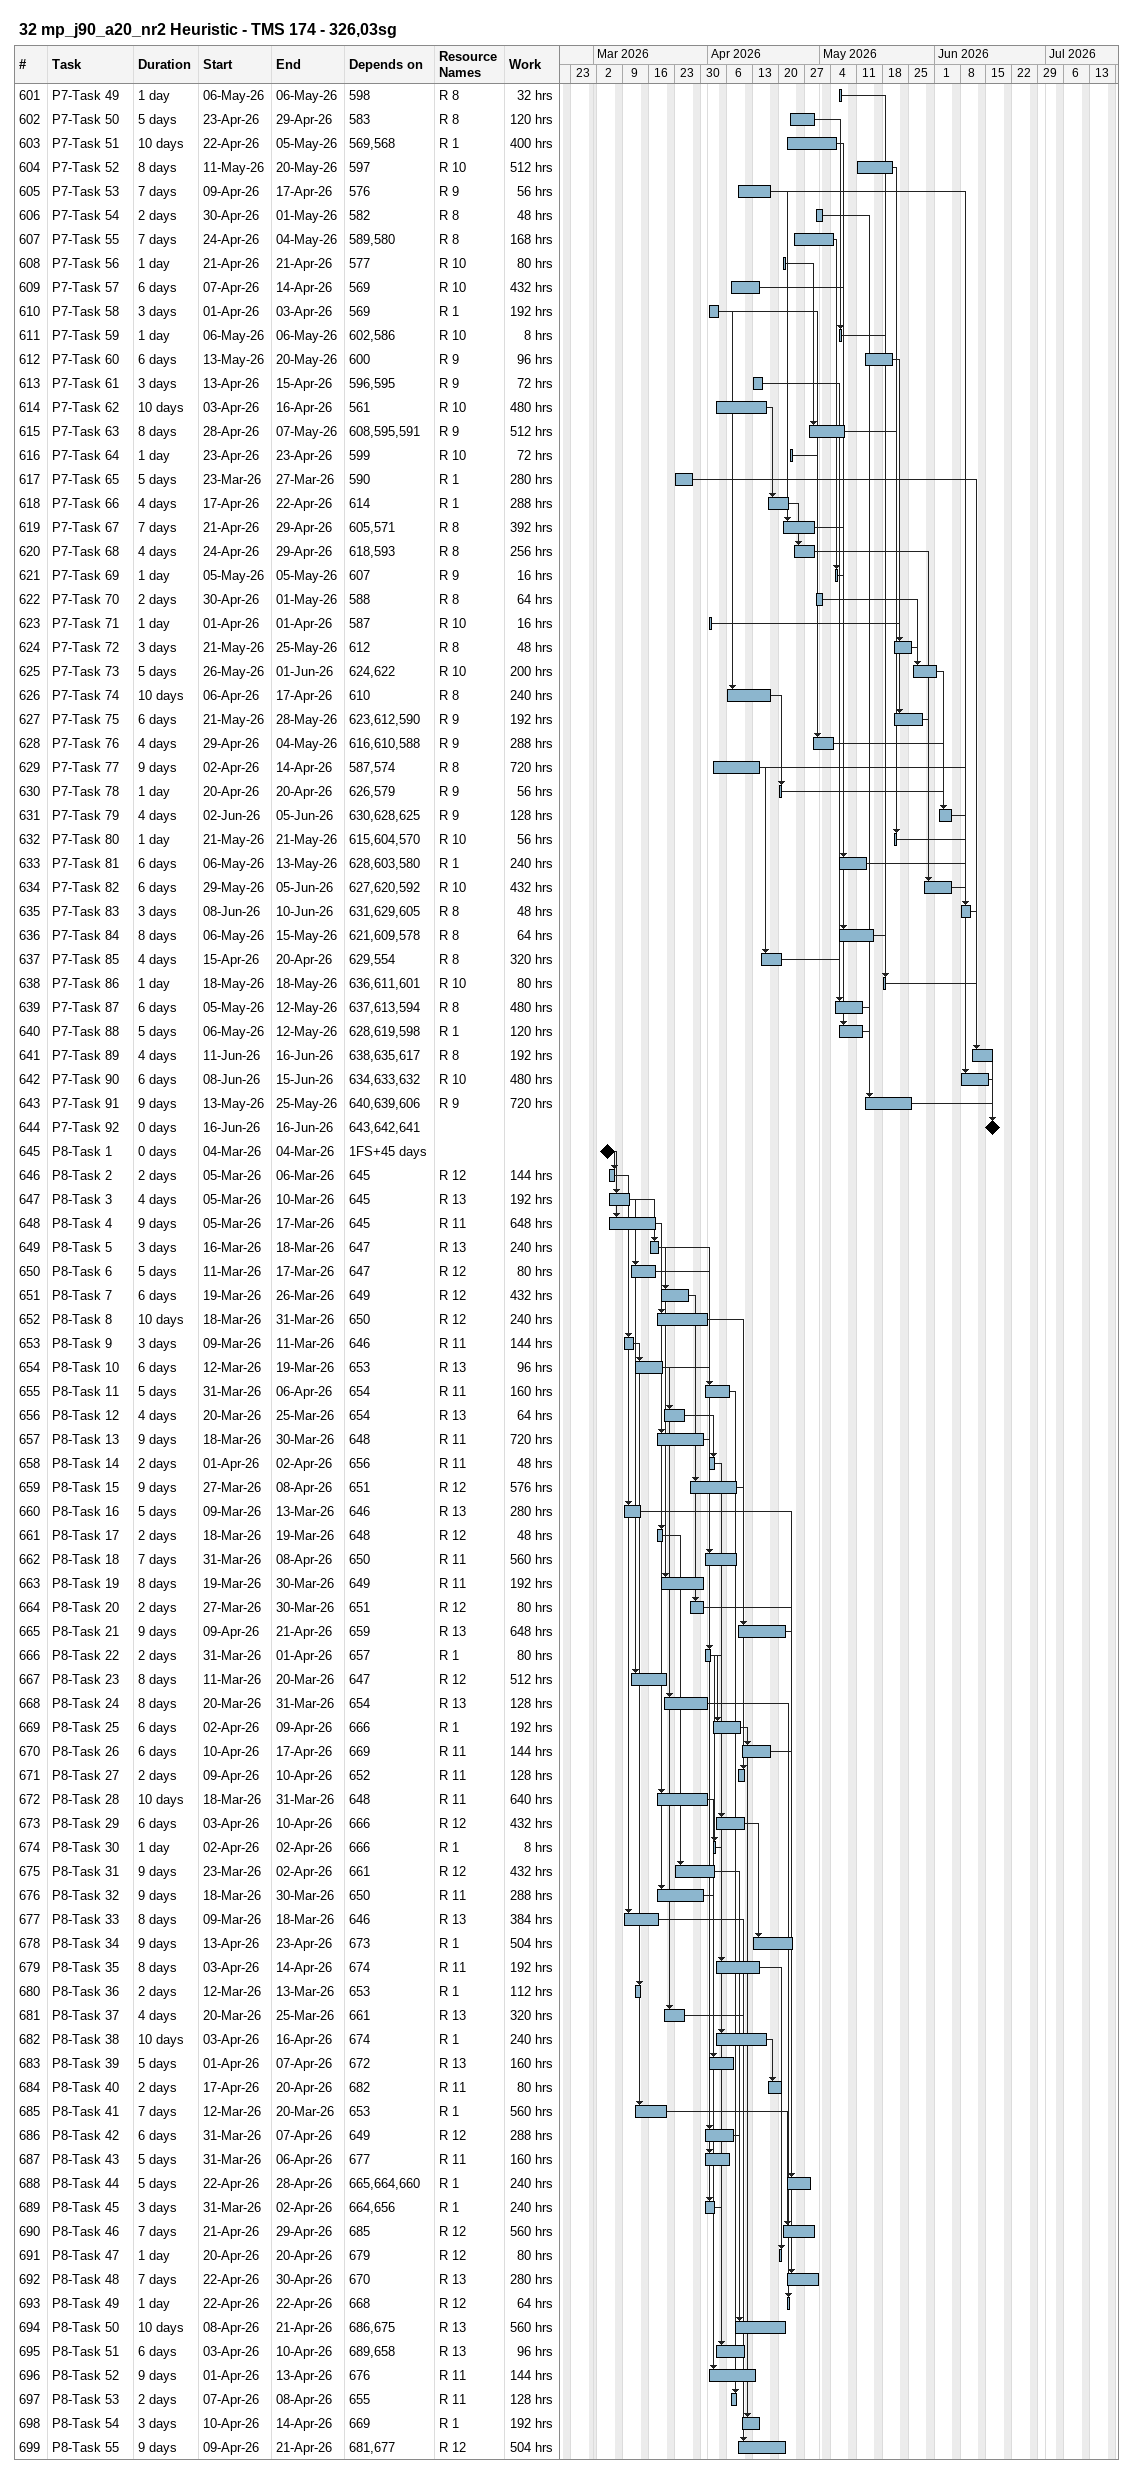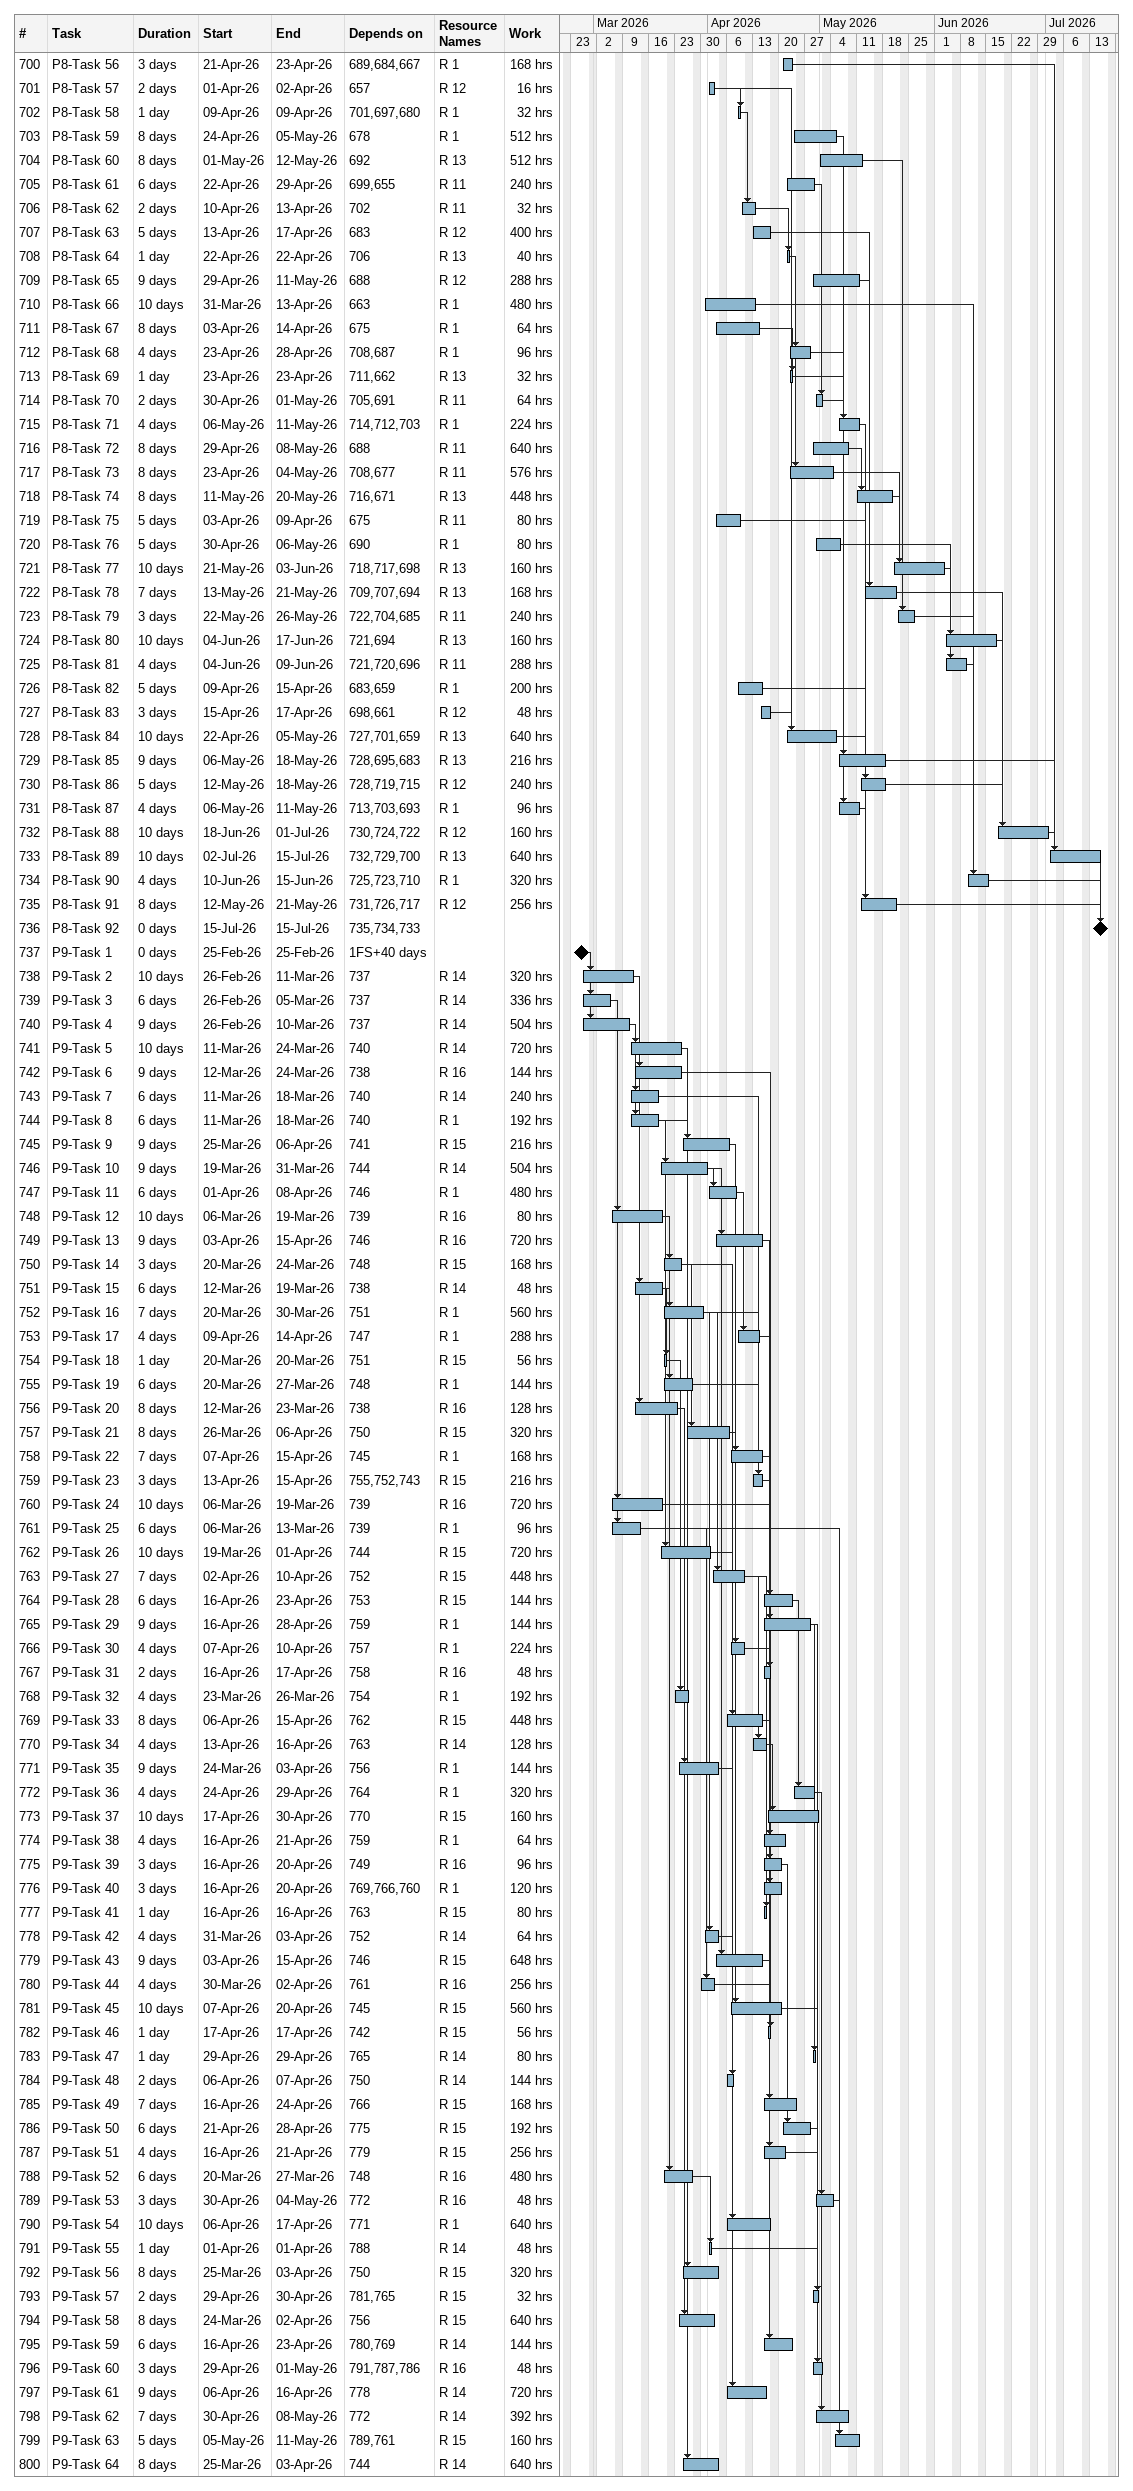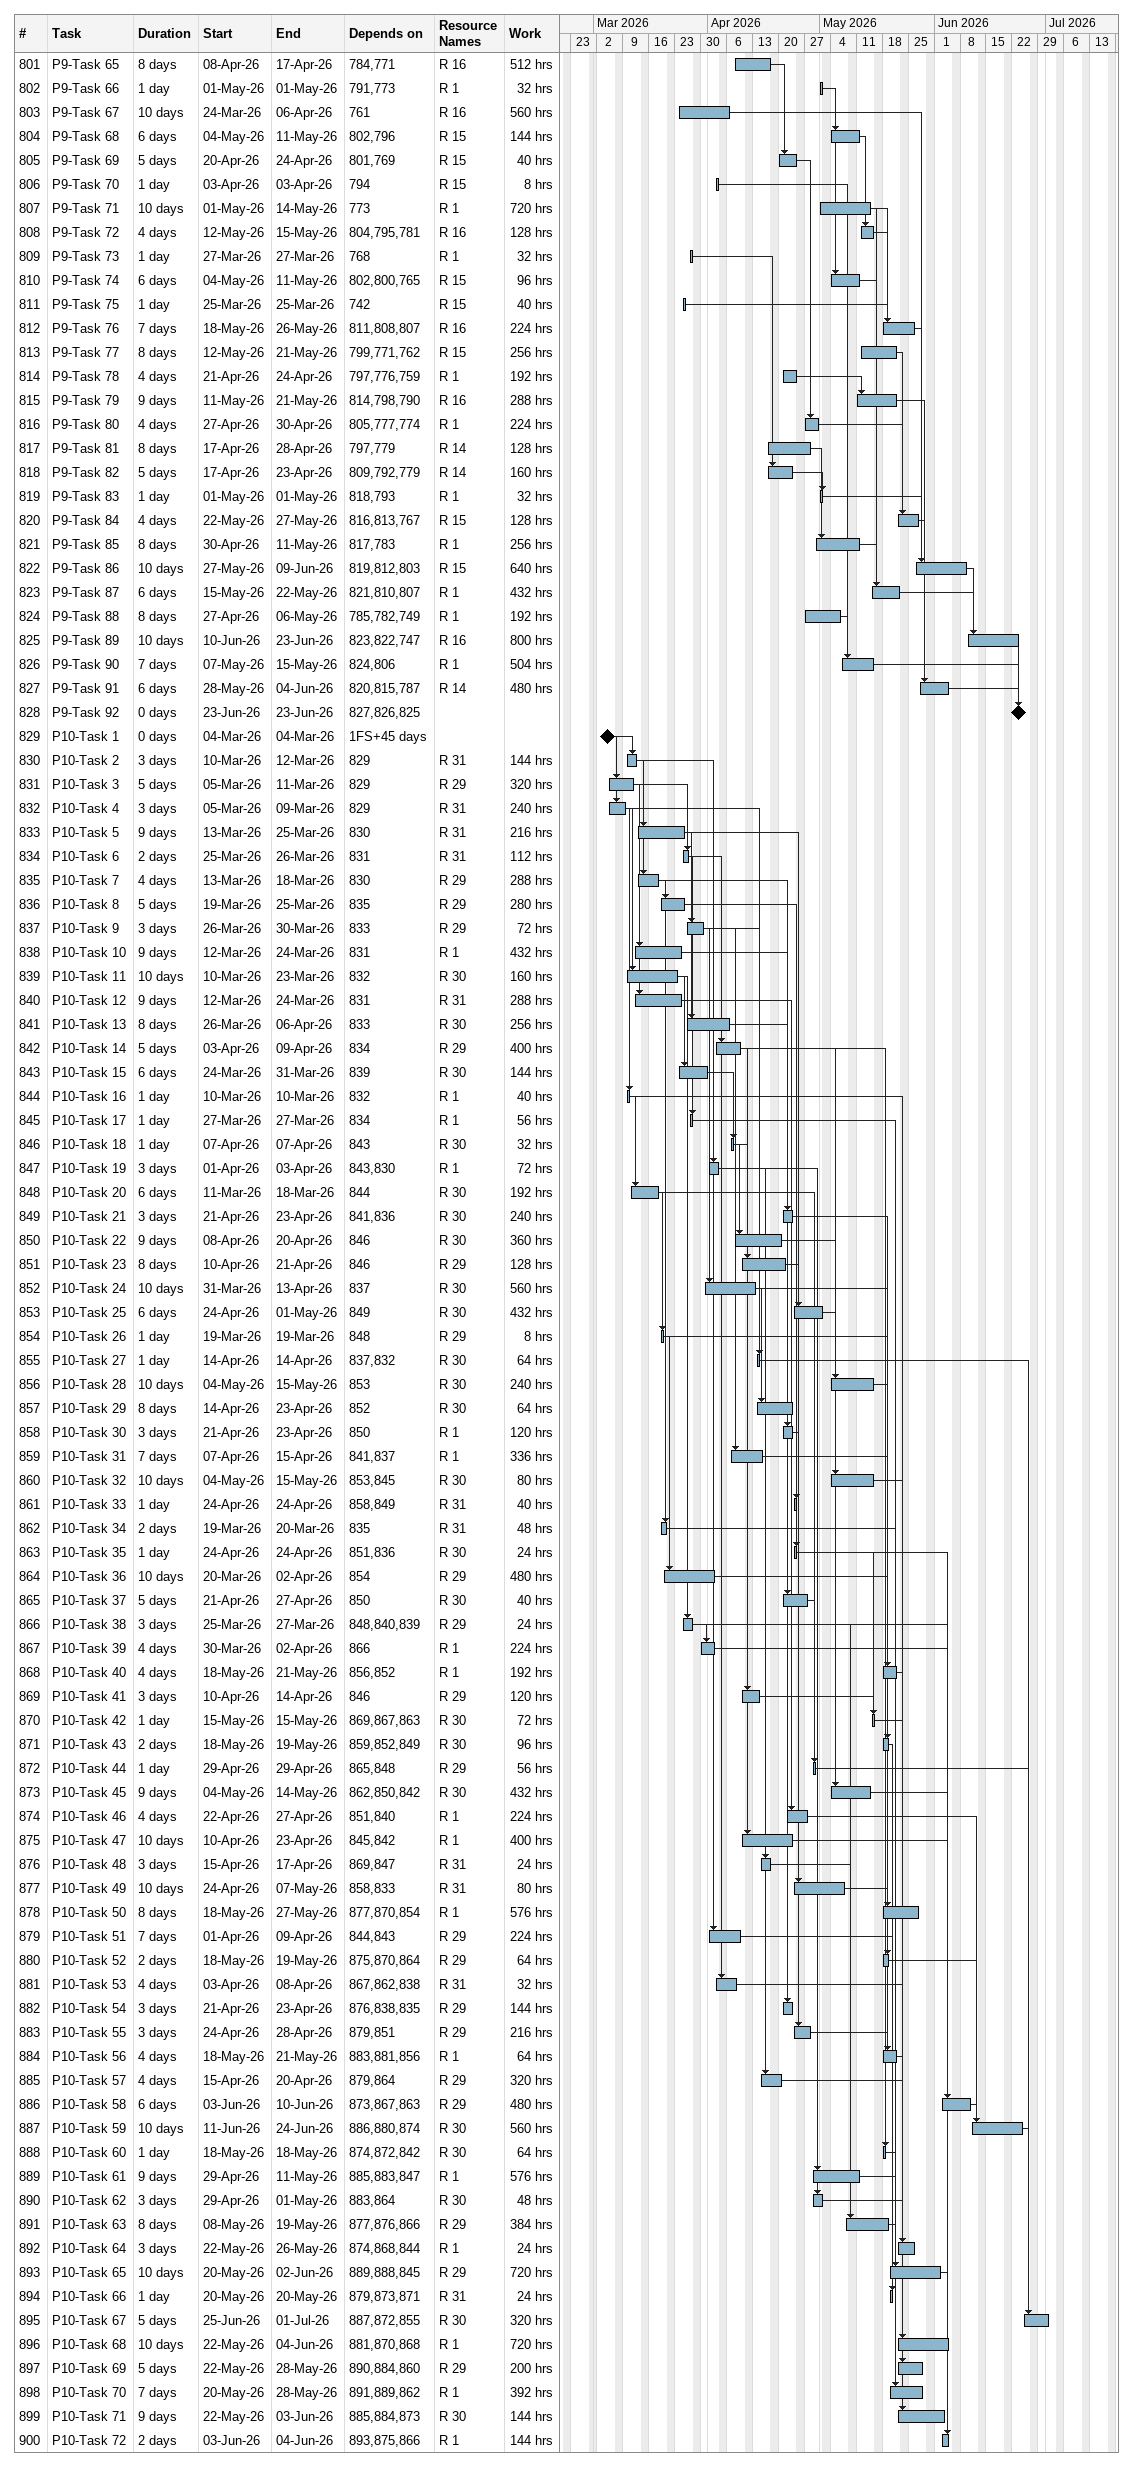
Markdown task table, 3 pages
32 mp_j90_a20_nr2 Heuristic - TMS 174 - 326,03sg

| ID | Task | Duration | Start | Finish | Predecessors | Resources | Work (h) |
|---|---|---|---|---|---|---|---|
| 601 | P7-Task 49 | 1d | 2026-05-06 | 2026-05-06 | 598 | R 8 | 32 |
| 602 | P7-Task 50 | 5d | 2026-04-23 | 2026-04-29 | 583 | R 8 | 120 |
| 603 | P7-Task 51 | 10d | 2026-04-22 | 2026-05-05 | 569, 568 | R 1 | 400 |
| 604 | P7-Task 52 | 8d | 2026-05-11 | 2026-05-20 | 597 | R 10 | 512 |
| 605 | P7-Task 53 | 7d | 2026-04-09 | 2026-04-17 | 576 | R 9 | 56 |
| 606 | P7-Task 54 | 2d | 2026-04-30 | 2026-05-01 | 582 | R 8 | 48 |
| 607 | P7-Task 55 | 7d | 2026-04-24 | 2026-05-04 | 589, 580 | R 8 | 168 |
| 608 | P7-Task 56 | 1d | 2026-04-21 | 2026-04-21 | 577 | R 10 | 80 |
| 609 | P7-Task 57 | 6d | 2026-04-07 | 2026-04-14 | 569 | R 10 | 432 |
| 610 | P7-Task 58 | 3d | 2026-04-01 | 2026-04-03 | 569 | R 1 | 192 |
| 611 | P7-Task 59 | 1d | 2026-05-06 | 2026-05-06 | 602, 586 | R 10 | 8 |
| 612 | P7-Task 60 | 6d | 2026-05-13 | 2026-05-20 | 600 | R 9 | 96 |
| 613 | P7-Task 61 | 3d | 2026-04-13 | 2026-04-15 | 596, 595 | R 9 | 72 |
| 614 | P7-Task 62 | 10d | 2026-04-03 | 2026-04-16 | 561 | R 10 | 480 |
| 615 | P7-Task 63 | 8d | 2026-04-28 | 2026-05-07 | 608, 595, 591 | R 9 | 512 |
| 616 | P7-Task 64 | 1d | 2026-04-23 | 2026-04-23 | 599 | R 10 | 72 |
| 617 | P7-Task 65 | 5d | 2026-03-23 | 2026-03-27 | 590 | R 1 | 280 |
| 618 | P7-Task 66 | 4d | 2026-04-17 | 2026-04-22 | 614 | R 1 | 288 |
| 619 | P7-Task 67 | 7d | 2026-04-21 | 2026-04-29 | 605, 571 | R 8 | 392 |
| 620 | P7-Task 68 | 4d | 2026-04-24 | 2026-04-29 | 618, 593 | R 8 | 256 |
| 621 | P7-Task 69 | 1d | 2026-05-05 | 2026-05-05 | 607 | R 9 | 16 |
| 622 | P7-Task 70 | 2d | 2026-04-30 | 2026-05-01 | 588 | R 8 | 64 |
| 623 | P7-Task 71 | 1d | 2026-04-01 | 2026-04-01 | 587 | R 10 | 16 |
| 624 | P7-Task 72 | 3d | 2026-05-21 | 2026-05-25 | 612 | R 8 | 48 |
| 625 | P7-Task 73 | 5d | 2026-05-26 | 2026-06-01 | 624, 622 | R 10 | 200 |
| 626 | P7-Task 74 | 10d | 2026-04-06 | 2026-04-17 | 610 | R 8 | 240 |
| 627 | P7-Task 75 | 6d | 2026-05-21 | 2026-05-28 | 623, 612, 590 | R 9 | 192 |
| 628 | P7-Task 76 | 4d | 2026-04-29 | 2026-05-04 | 616, 610, 588 | R 9 | 288 |
| 629 | P7-Task 77 | 9d | 2026-04-02 | 2026-04-14 | 587, 574 | R 8 | 720 |
| 630 | P7-Task 78 | 1d | 2026-04-20 | 2026-04-20 | 626, 579 | R 9 | 56 |
| 631 | P7-Task 79 | 4d | 2026-06-02 | 2026-06-05 | 630, 628, 625 | R 9 | 128 |
| 632 | P7-Task 80 | 1d | 2026-05-21 | 2026-05-21 | 615, 604, 570 | R 10 | 56 |
| 633 | P7-Task 81 | 6d | 2026-05-06 | 2026-05-13 | 628, 603, 580 | R 1 | 240 |
| 634 | P7-Task 82 | 6d | 2026-05-29 | 2026-06-05 | 627, 620, 592 | R 10 | 432 |
| 635 | P7-Task 83 | 3d | 2026-06-08 | 2026-06-10 | 631, 629, 605 | R 8 | 48 |
| 636 | P7-Task 84 | 8d | 2026-05-06 | 2026-05-15 | 621, 609, 578 | R 8 | 64 |
| 637 | P7-Task 85 | 4d | 2026-04-15 | 2026-04-20 | 629, 554 | R 8 | 320 |
| 638 | P7-Task 86 | 1d | 2026-05-18 | 2026-05-18 | 636, 611, 601 | R 10 | 80 |
| 639 | P7-Task 87 | 6d | 2026-05-05 | 2026-05-12 | 637, 613, 594 | R 8 | 480 |
| 640 | P7-Task 88 | 5d | 2026-05-06 | 2026-05-12 | 628, 619, 598 | R 1 | 120 |
| 641 | P7-Task 89 | 4d | 2026-06-11 | 2026-06-16 | 638, 635, 617 | R 8 | 192 |
| 642 | P7-Task 90 | 6d | 2026-06-08 | 2026-06-15 | 634, 633, 632 | R 10 | 480 |
| 643 | P7-Task 91 | 9d | 2026-05-13 | 2026-05-25 | 640, 639, 606 | R 9 | 720 |
| 644 | P7-Task 92 | 0d | 2026-06-16 | 2026-06-16 | 643, 642, 641 |  |  |
| 645 | P8-Task 1 | 0d | 2026-03-04 | 2026-03-04 | 1FS+45d |  |  |
| 646 | P8-Task 2 | 2d | 2026-03-05 | 2026-03-06 | 645 | R 12 | 144 |
| 647 | P8-Task 3 | 4d | 2026-03-05 | 2026-03-10 | 645 | R 13 | 192 |
| 648 | P8-Task 4 | 9d | 2026-03-05 | 2026-03-17 | 645 | R 11 | 648 |
| 649 | P8-Task 5 | 3d | 2026-03-16 | 2026-03-18 | 647 | R 13 | 240 |
| 650 | P8-Task 6 | 5d | 2026-03-11 | 2026-03-17 | 647 | R 12 | 80 |
| 651 | P8-Task 7 | 6d | 2026-03-19 | 2026-03-26 | 649 | R 12 | 432 |
| 652 | P8-Task 8 | 10d | 2026-03-18 | 2026-03-31 | 650 | R 12 | 240 |
| 653 | P8-Task 9 | 3d | 2026-03-09 | 2026-03-11 | 646 | R 11 | 144 |
| 654 | P8-Task 10 | 6d | 2026-03-12 | 2026-03-19 | 653 | R 13 | 96 |
| 655 | P8-Task 11 | 5d | 2026-03-31 | 2026-04-06 | 654 | R 11 | 160 |
| 656 | P8-Task 12 | 4d | 2026-03-20 | 2026-03-25 | 654 | R 13 | 64 |
| 657 | P8-Task 13 | 9d | 2026-03-18 | 2026-03-30 | 648 | R 11 | 720 |
| 658 | P8-Task 14 | 2d | 2026-04-01 | 2026-04-02 | 656 | R 11 | 48 |
| 659 | P8-Task 15 | 9d | 2026-03-27 | 2026-04-08 | 651 | R 12 | 576 |
| 660 | P8-Task 16 | 5d | 2026-03-09 | 2026-03-13 | 646 | R 13 | 280 |
| 661 | P8-Task 17 | 2d | 2026-03-18 | 2026-03-19 | 648 | R 12 | 48 |
| 662 | P8-Task 18 | 7d | 2026-03-31 | 2026-04-08 | 650 | R 11 | 560 |
| 663 | P8-Task 19 | 8d | 2026-03-19 | 2026-03-30 | 649 | R 11 | 192 |
| 664 | P8-Task 20 | 2d | 2026-03-27 | 2026-03-30 | 651 | R 12 | 80 |
| 665 | P8-Task 21 | 9d | 2026-04-09 | 2026-04-21 | 659 | R 13 | 648 |
| 666 | P8-Task 22 | 2d | 2026-03-31 | 2026-04-01 | 657 | R 1 | 80 |
| 667 | P8-Task 23 | 8d | 2026-03-11 | 2026-03-20 | 647 | R 12 | 512 |
| 668 | P8-Task 24 | 8d | 2026-03-20 | 2026-03-31 | 654 | R 13 | 128 |
| 669 | P8-Task 25 | 6d | 2026-04-02 | 2026-04-09 | 666 | R 1 | 192 |
| 670 | P8-Task 26 | 6d | 2026-04-10 | 2026-04-17 | 669 | R 11 | 144 |
| 671 | P8-Task 27 | 2d | 2026-04-09 | 2026-04-10 | 652 | R 11 | 128 |
| 672 | P8-Task 28 | 10d | 2026-03-18 | 2026-03-31 | 648 | R 11 | 640 |
| 673 | P8-Task 29 | 6d | 2026-04-03 | 2026-04-10 | 666 | R 12 | 432 |
| 674 | P8-Task 30 | 1d | 2026-04-02 | 2026-04-02 | 666 | R 1 | 8 |
| 675 | P8-Task 31 | 9d | 2026-03-23 | 2026-04-02 | 661 | R 12 | 432 |
| 676 | P8-Task 32 | 9d | 2026-03-18 | 2026-03-30 | 650 | R 11 | 288 |
| 677 | P8-Task 33 | 8d | 2026-03-09 | 2026-03-18 | 646 | R 13 | 384 |
| 678 | P8-Task 34 | 9d | 2026-04-13 | 2026-04-23 | 673 | R 1 | 504 |
| 679 | P8-Task 35 | 8d | 2026-04-03 | 2026-04-14 | 674 | R 11 | 192 |
| 680 | P8-Task 36 | 2d | 2026-03-12 | 2026-03-13 | 653 | R 1 | 112 |
| 681 | P8-Task 37 | 4d | 2026-03-20 | 2026-03-25 | 661 | R 13 | 320 |
| 682 | P8-Task 38 | 10d | 2026-04-03 | 2026-04-16 | 674 | R 1 | 240 |
| 683 | P8-Task 39 | 5d | 2026-04-01 | 2026-04-07 | 672 | R 13 | 160 |
| 684 | P8-Task 40 | 2d | 2026-04-17 | 2026-04-20 | 682 | R 11 | 80 |
| 685 | P8-Task 41 | 7d | 2026-03-12 | 2026-03-20 | 653 | R 1 | 560 |
| 686 | P8-Task 42 | 6d | 2026-03-31 | 2026-04-07 | 649 | R 12 | 288 |
| 687 | P8-Task 43 | 5d | 2026-03-31 | 2026-04-06 | 677 | R 11 | 160 |
| 688 | P8-Task 44 | 5d | 2026-04-22 | 2026-04-28 | 665, 664, 660 | R 1 | 240 |
| 689 | P8-Task 45 | 3d | 2026-03-31 | 2026-04-02 | 664, 656 | R 1 | 240 |
| 690 | P8-Task 46 | 7d | 2026-04-21 | 2026-04-29 | 685 | R 12 | 560 |
| 691 | P8-Task 47 | 1d | 2026-04-20 | 2026-04-20 | 679 | R 12 | 80 |
| 692 | P8-Task 48 | 7d | 2026-04-22 | 2026-04-30 | 670 | R 13 | 280 |
| 693 | P8-Task 49 | 1d | 2026-04-22 | 2026-04-22 | 668 | R 12 | 64 |
| 694 | P8-Task 50 | 10d | 2026-04-08 | 2026-04-21 | 686, 675 | R 13 | 560 |
| 695 | P8-Task 51 | 6d | 2026-04-03 | 2026-04-10 | 689, 658 | R 13 | 96 |
| 696 | P8-Task 52 | 9d | 2026-04-01 | 2026-04-13 | 676 | R 11 | 144 |
| 697 | P8-Task 53 | 2d | 2026-04-07 | 2026-04-08 | 655 | R 11 | 128 |
| 698 | P8-Task 54 | 3d | 2026-04-10 | 2026-04-14 | 669 | R 1 | 192 |
| 699 | P8-Task 55 | 9d | 2026-04-09 | 2026-04-21 | 681, 677 | R 12 | 504 |
| 700 | P8-Task 56 | 3d | 2026-04-21 | 2026-04-23 | 689, 684, 667 | R 1 | 168 |
| 701 | P8-Task 57 | 2d | 2026-04-01 | 2026-04-02 | 657 | R 12 | 16 |
| 702 | P8-Task 58 | 1d | 2026-04-09 | 2026-04-09 | 701, 697, 680 | R 1 | 32 |
| 703 | P8-Task 59 | 8d | 2026-04-24 | 2026-05-05 | 678 | R 1 | 512 |
| 704 | P8-Task 60 | 8d | 2026-05-01 | 2026-05-12 | 692 | R 13 | 512 |
| 705 | P8-Task 61 | 6d | 2026-04-22 | 2026-04-29 | 699, 655 | R 11 | 240 |
| 706 | P8-Task 62 | 2d | 2026-04-10 | 2026-04-13 | 702 | R 11 | 32 |
| 707 | P8-Task 63 | 5d | 2026-04-13 | 2026-04-17 | 683 | R 12 | 400 |
| 708 | P8-Task 64 | 1d | 2026-04-22 | 2026-04-22 | 706 | R 13 | 40 |
| 709 | P8-Task 65 | 9d | 2026-04-29 | 2026-05-11 | 688 | R 12 | 288 |
| 710 | P8-Task 66 | 10d | 2026-03-31 | 2026-04-13 | 663 | R 1 | 480 |
| 711 | P8-Task 67 | 8d | 2026-04-03 | 2026-04-14 | 675 | R 1 | 64 |
| 712 | P8-Task 68 | 4d | 2026-04-23 | 2026-04-28 | 708, 687 | R 1 | 96 |
| 713 | P8-Task 69 | 1d | 2026-04-23 | 2026-04-23 | 711, 662 | R 13 | 32 |
| 714 | P8-Task 70 | 2d | 2026-04-30 | 2026-05-01 | 705, 691 | R 11 | 64 |
| 715 | P8-Task 71 | 4d | 2026-05-06 | 2026-05-11 | 714, 712, 703 | R 1 | 224 |
| 716 | P8-Task 72 | 8d | 2026-04-29 | 2026-05-08 | 688 | R 11 | 640 |
| 717 | P8-Task 73 | 8d | 2026-04-23 | 2026-05-04 | 708, 677 | R 11 | 576 |
| 718 | P8-Task 74 | 8d | 2026-05-11 | 2026-05-20 | 716, 671 | R 13 | 448 |
| 719 | P8-Task 75 | 5d | 2026-04-03 | 2026-04-09 | 675 | R 11 | 80 |
| 720 | P8-Task 76 | 5d | 2026-04-30 | 2026-05-06 | 690 | R 1 | 80 |
| 721 | P8-Task 77 | 10d | 2026-05-21 | 2026-06-03 | 718, 717, 698 | R 13 | 160 |
| 722 | P8-Task 78 | 7d | 2026-05-13 | 2026-05-21 | 709, 707, 694 | R 13 | 168 |
| 723 | P8-Task 79 | 3d | 2026-05-22 | 2026-05-26 | 722, 704, 685 | R 11 | 240 |
| 724 | P8-Task 80 | 10d | 2026-06-04 | 2026-06-17 | 721, 694 | R 13 | 160 |
| 725 | P8-Task 81 | 4d | 2026-06-04 | 2026-06-09 | 721, 720, 696 | R 11 | 288 |
| 726 | P8-Task 82 | 5d | 2026-04-09 | 2026-04-15 | 683, 659 | R 1 | 200 |
| 727 | P8-Task 83 | 3d | 2026-04-15 | 2026-04-17 | 698, 661 | R 12 | 48 |
| 728 | P8-Task 84 | 10d | 2026-04-22 | 2026-05-05 | 727, 701, 659 | R 13 | 640 |
| 729 | P8-Task 85 | 9d | 2026-05-06 | 2026-05-18 | 728, 695, 683 | R 13 | 216 |
| 730 | P8-Task 86 | 5d | 2026-05-12 | 2026-05-18 | 728, 719, 715 | R 12 | 240 |
| 731 | P8-Task 87 | 4d | 2026-05-06 | 2026-05-11 | 713, 703, 693 | R 1 | 96 |
| 732 | P8-Task 88 | 10d | 2026-06-18 | 2026-07-01 | 730, 724, 722 | R 12 | 160 |
| 733 | P8-Task 89 | 10d | 2026-07-02 | 2026-07-15 | 732, 729, 700 | R 13 | 640 |
| 734 | P8-Task 90 | 4d | 2026-06-10 | 2026-06-15 | 725, 723, 710 | R 1 | 320 |
| 735 | P8-Task 91 | 8d | 2026-05-12 | 2026-05-21 | 731, 726, 717 | R 12 | 256 |
| 736 | P8-Task 92 | 0d | 2026-07-15 | 2026-07-15 | 735, 734, 733 |  |  |
| 737 | P9-Task 1 | 0d | 2026-02-25 | 2026-02-25 | 1FS+40d |  |  |
| 738 | P9-Task 2 | 10d | 2026-02-26 | 2026-03-11 | 737 | R 14 | 320 |
| 739 | P9-Task 3 | 6d | 2026-02-26 | 2026-03-05 | 737 | R 14 | 336 |
| 740 | P9-Task 4 | 9d | 2026-02-26 | 2026-03-10 | 737 | R 14 | 504 |
| 741 | P9-Task 5 | 10d | 2026-03-11 | 2026-03-24 | 740 | R 14 | 720 |
| 742 | P9-Task 6 | 9d | 2026-03-12 | 2026-03-24 | 738 | R 16 | 144 |
| 743 | P9-Task 7 | 6d | 2026-03-11 | 2026-03-18 | 740 | R 14 | 240 |
| 744 | P9-Task 8 | 6d | 2026-03-11 | 2026-03-18 | 740 | R 1 | 192 |
| 745 | P9-Task 9 | 9d | 2026-03-25 | 2026-04-06 | 741 | R 15 | 216 |
| 746 | P9-Task 10 | 9d | 2026-03-19 | 2026-03-31 | 744 | R 14 | 504 |
| 747 | P9-Task 11 | 6d | 2026-04-01 | 2026-04-08 | 746 | R 1 | 480 |
| 748 | P9-Task 12 | 10d | 2026-03-06 | 2026-03-19 | 739 | R 16 | 80 |
| 749 | P9-Task 13 | 9d | 2026-04-03 | 2026-04-15 | 746 | R 16 | 720 |
| 750 | P9-Task 14 | 3d | 2026-03-20 | 2026-03-24 | 748 | R 15 | 168 |
| 751 | P9-Task 15 | 6d | 2026-03-12 | 2026-03-19 | 738 | R 14 | 48 |
| 752 | P9-Task 16 | 7d | 2026-03-20 | 2026-03-30 | 751 | R 1 | 560 |
| 753 | P9-Task 17 | 4d | 2026-04-09 | 2026-04-14 | 747 | R 1 | 288 |
| 754 | P9-Task 18 | 1d | 2026-03-20 | 2026-03-20 | 751 | R 15 | 56 |
| 755 | P9-Task 19 | 6d | 2026-03-20 | 2026-03-27 | 748 | R 1 | 144 |
| 756 | P9-Task 20 | 8d | 2026-03-12 | 2026-03-23 | 738 | R 16 | 128 |
| 757 | P9-Task 21 | 8d | 2026-03-26 | 2026-04-06 | 750 | R 15 | 320 |
| 758 | P9-Task 22 | 7d | 2026-04-07 | 2026-04-15 | 745 | R 1 | 168 |
| 759 | P9-Task 23 | 3d | 2026-04-13 | 2026-04-15 | 755, 752, 743 | R 15 | 216 |
| 760 | P9-Task 24 | 10d | 2026-03-06 | 2026-03-19 | 739 | R 16 | 720 |
| 761 | P9-Task 25 | 6d | 2026-03-06 | 2026-03-13 | 739 | R 1 | 96 |
| 762 | P9-Task 26 | 10d | 2026-03-19 | 2026-04-01 | 744 | R 15 | 720 |
| 763 | P9-Task 27 | 7d | 2026-04-02 | 2026-04-10 | 752 | R 15 | 448 |
| 764 | P9-Task 28 | 6d | 2026-04-16 | 2026-04-23 | 753 | R 15 | 144 |
| 765 | P9-Task 29 | 9d | 2026-04-16 | 2026-04-28 | 759 | R 1 | 144 |
| 766 | P9-Task 30 | 4d | 2026-04-07 | 2026-04-10 | 757 | R 1 | 224 |
| 767 | P9-Task 31 | 2d | 2026-04-16 | 2026-04-17 | 758 | R 16 | 48 |
| 768 | P9-Task 32 | 4d | 2026-03-23 | 2026-03-26 | 754 | R 1 | 192 |
| 769 | P9-Task 33 | 8d | 2026-04-06 | 2026-04-15 | 762 | R 15 | 448 |
| 770 | P9-Task 34 | 4d | 2026-04-13 | 2026-04-16 | 763 | R 14 | 128 |
| 771 | P9-Task 35 | 9d | 2026-03-24 | 2026-04-03 | 756 | R 1 | 144 |
| 772 | P9-Task 36 | 4d | 2026-04-24 | 2026-04-29 | 764 | R 1 | 320 |
| 773 | P9-Task 37 | 10d | 2026-04-17 | 2026-04-30 | 770 | R 15 | 160 |
| 774 | P9-Task 38 | 4d | 2026-04-16 | 2026-04-21 | 759 | R 1 | 64 |
| 775 | P9-Task 39 | 3d | 2026-04-16 | 2026-04-20 | 749 | R 16 | 96 |
| 776 | P9-Task 40 | 3d | 2026-04-16 | 2026-04-20 | 769, 766, 760 | R 1 | 120 |
| 777 | P9-Task 41 | 1d | 2026-04-16 | 2026-04-16 | 763 | R 15 | 80 |
| 778 | P9-Task 42 | 4d | 2026-03-31 | 2026-04-03 | 752 | R 14 | 64 |
| 779 | P9-Task 43 | 9d | 2026-04-03 | 2026-04-15 | 746 | R 15 | 648 |
| 780 | P9-Task 44 | 4d | 2026-03-30 | 2026-04-02 | 761 | R 16 | 256 |
| 781 | P9-Task 45 | 10d | 2026-04-07 | 2026-04-20 | 745 | R 15 | 560 |
| 782 | P9-Task 46 | 1d | 2026-04-17 | 2026-04-17 | 742 | R 15 | 56 |
| 783 | P9-Task 47 | 1d | 2026-04-29 | 2026-04-29 | 765 | R 14 | 80 |
| 784 | P9-Task 48 | 2d | 2026-04-06 | 2026-04-07 | 750 | R 14 | 144 |
| 785 | P9-Task 49 | 7d | 2026-04-16 | 2026-04-24 | 766 | R 15 | 168 |
| 786 | P9-Task 50 | 6d | 2026-04-21 | 2026-04-28 | 775 | R 15 | 192 |
| 787 | P9-Task 51 | 4d | 2026-04-16 | 2026-04-21 | 779 | R 15 | 256 |
| 788 | P9-Task 52 | 6d | 2026-03-20 | 2026-03-27 | 748 | R 16 | 480 |
| 789 | P9-Task 53 | 3d | 2026-04-30 | 2026-05-04 | 772 | R 16 | 48 |
| 790 | P9-Task 54 | 10d | 2026-04-06 | 2026-04-17 | 771 | R 1 | 640 |
| 791 | P9-Task 55 | 1d | 2026-04-01 | 2026-04-01 | 788 | R 14 | 48 |
| 792 | P9-Task 56 | 8d | 2026-03-25 | 2026-04-03 | 750 | R 15 | 320 |
| 793 | P9-Task 57 | 2d | 2026-04-29 | 2026-04-30 | 781, 765 | R 15 | 32 |
| 794 | P9-Task 58 | 8d | 2026-03-24 | 2026-04-02 | 756 | R 15 | 640 |
| 795 | P9-Task 59 | 6d | 2026-04-16 | 2026-04-23 | 780, 769 | R 14 | 144 |
| 796 | P9-Task 60 | 3d | 2026-04-29 | 2026-05-01 | 791, 787, 786 | R 16 | 48 |
| 797 | P9-Task 61 | 9d | 2026-04-06 | 2026-04-16 | 778 | R 14 | 720 |
| 798 | P9-Task 62 | 7d | 2026-04-30 | 2026-05-08 | 772 | R 14 | 392 |
| 799 | P9-Task 63 | 5d | 2026-05-05 | 2026-05-11 | 789, 761 | R 15 | 160 |
| 800 | P9-Task 64 | 8d | 2026-03-25 | 2026-04-03 | 744 | R 14 | 640 |
| 801 | P9-Task 65 | 8d | 2026-04-08 | 2026-04-17 | 784, 771 | R 16 | 512 |
| 802 | P9-Task 66 | 1d | 2026-05-01 | 2026-05-01 | 791, 773 | R 1 | 32 |
| 803 | P9-Task 67 | 10d | 2026-03-24 | 2026-04-06 | 761 | R 16 | 560 |
| 804 | P9-Task 68 | 6d | 2026-05-04 | 2026-05-11 | 802, 796 | R 15 | 144 |
| 805 | P9-Task 69 | 5d | 2026-04-20 | 2026-04-24 | 801, 769 | R 15 | 40 |
| 806 | P9-Task 70 | 1d | 2026-04-03 | 2026-04-03 | 794 | R 15 | 8 |
| 807 | P9-Task 71 | 10d | 2026-05-01 | 2026-05-14 | 773 | R 1 | 720 |
| 808 | P9-Task 72 | 4d | 2026-05-12 | 2026-05-15 | 804, 795, 781 | R 16 | 128 |
| 809 | P9-Task 73 | 1d | 2026-03-27 | 2026-03-27 | 768 | R 1 | 32 |
| 810 | P9-Task 74 | 6d | 2026-05-04 | 2026-05-11 | 802, 800, 765 | R 15 | 96 |
| 811 | P9-Task 75 | 1d | 2026-03-25 | 2026-03-25 | 742 | R 15 | 40 |
| 812 | P9-Task 76 | 7d | 2026-05-18 | 2026-05-26 | 811, 808, 807 | R 16 | 224 |
| 813 | P9-Task 77 | 8d | 2026-05-12 | 2026-05-21 | 799, 771, 762 | R 15 | 256 |
| 814 | P9-Task 78 | 4d | 2026-04-21 | 2026-04-24 | 797, 776, 759 | R 1 | 192 |
| 815 | P9-Task 79 | 9d | 2026-05-11 | 2026-05-21 | 814, 798, 790 | R 16 | 288 |
| 816 | P9-Task 80 | 4d | 2026-04-27 | 2026-04-30 | 805, 777, 774 | R 1 | 224 |
| 817 | P9-Task 81 | 8d | 2026-04-17 | 2026-04-28 | 797, 779 | R 14 | 128 |
| 818 | P9-Task 82 | 5d | 2026-04-17 | 2026-04-23 | 809, 792, 779 | R 14 | 160 |
| 819 | P9-Task 83 | 1d | 2026-05-01 | 2026-05-01 | 818, 793 | R 1 | 32 |
| 820 | P9-Task 84 | 4d | 2026-05-22 | 2026-05-27 | 816, 813, 767 | R 15 | 128 |
| 821 | P9-Task 85 | 8d | 2026-04-30 | 2026-05-11 | 817, 783 | R 1 | 256 |
| 822 | P9-Task 86 | 10d | 2026-05-27 | 2026-06-09 | 819, 812, 803 | R 15 | 640 |
| 823 | P9-Task 87 | 6d | 2026-05-15 | 2026-05-22 | 821, 810, 807 | R 1 | 432 |
| 824 | P9-Task 88 | 8d | 2026-04-27 | 2026-05-06 | 785, 782, 749 | R 1 | 192 |
| 825 | P9-Task 89 | 10d | 2026-06-10 | 2026-06-23 | 823, 822, 747 | R 16 | 800 |
| 826 | P9-Task 90 | 7d | 2026-05-07 | 2026-05-15 | 824, 806 | R 1 | 504 |
| 827 | P9-Task 91 | 6d | 2026-05-28 | 2026-06-04 | 820, 815, 787 | R 14 | 480 |
| 828 | P9-Task 92 | 0d | 2026-06-23 | 2026-06-23 | 827, 826, 825 |  |  |
| 829 | P10-Task 1 | 0d | 2026-03-04 | 2026-03-04 | 1FS+45d |  |  |
| 830 | P10-Task 2 | 3d | 2026-03-10 | 2026-03-12 | 829 | R 31 | 144 |
| 831 | P10-Task 3 | 5d | 2026-03-05 | 2026-03-11 | 829 | R 29 | 320 |
| 832 | P10-Task 4 | 3d | 2026-03-05 | 2026-03-09 | 829 | R 31 | 240 |
| 833 | P10-Task 5 | 9d | 2026-03-13 | 2026-03-25 | 830 | R 31 | 216 |
| 834 | P10-Task 6 | 2d | 2026-03-25 | 2026-03-26 | 831 | R 31 | 112 |
| 835 | P10-Task 7 | 4d | 2026-03-13 | 2026-03-18 | 830 | R 29 | 288 |
| 836 | P10-Task 8 | 5d | 2026-03-19 | 2026-03-25 | 835 | R 29 | 280 |
| 837 | P10-Task 9 | 3d | 2026-03-26 | 2026-03-30 | 833 | R 29 | 72 |
| 838 | P10-Task 10 | 9d | 2026-03-12 | 2026-03-24 | 831 | R 1 | 432 |
| 839 | P10-Task 11 | 10d | 2026-03-10 | 2026-03-23 | 832 | R 30 | 160 |
| 840 | P10-Task 12 | 9d | 2026-03-12 | 2026-03-24 | 831 | R 31 | 288 |
| 841 | P10-Task 13 | 8d | 2026-03-26 | 2026-04-06 | 833 | R 30 | 256 |
| 842 | P10-Task 14 | 5d | 2026-04-03 | 2026-04-09 | 834 | R 29 | 400 |
| 843 | P10-Task 15 | 6d | 2026-03-24 | 2026-03-31 | 839 | R 30 | 144 |
| 844 | P10-Task 16 | 1d | 2026-03-10 | 2026-03-10 | 832 | R 1 | 40 |
| 845 | P10-Task 17 | 1d | 2026-03-27 | 2026-03-27 | 834 | R 1 | 56 |
| 846 | P10-Task 18 | 1d | 2026-04-07 | 2026-04-07 | 843 | R 30 | 32 |
| 847 | P10-Task 19 | 3d | 2026-04-01 | 2026-04-03 | 843, 830 | R 1 | 72 |
| 848 | P10-Task 20 | 6d | 2026-03-11 | 2026-03-18 | 844 | R 30 | 192 |
| 849 | P10-Task 21 | 3d | 2026-04-21 | 2026-04-23 | 841, 836 | R 30 | 240 |
| 850 | P10-Task 22 | 9d | 2026-04-08 | 2026-04-20 | 846 | R 30 | 360 |
| 851 | P10-Task 23 | 8d | 2026-04-10 | 2026-04-21 | 846 | R 29 | 128 |
| 852 | P10-Task 24 | 10d | 2026-03-31 | 2026-04-13 | 837 | R 30 | 560 |
| 853 | P10-Task 25 | 6d | 2026-04-24 | 2026-05-01 | 849 | R 30 | 432 |
| 854 | P10-Task 26 | 1d | 2026-03-19 | 2026-03-19 | 848 | R 29 | 8 |
| 855 | P10-Task 27 | 1d | 2026-04-14 | 2026-04-14 | 837, 832 | R 30 | 64 |
| 856 | P10-Task 28 | 10d | 2026-05-04 | 2026-05-15 | 853 | R 30 | 240 |
| 857 | P10-Task 29 | 8d | 2026-04-14 | 2026-04-23 | 852 | R 30 | 64 |
| 858 | P10-Task 30 | 3d | 2026-04-21 | 2026-04-23 | 850 | R 1 | 120 |
| 859 | P10-Task 31 | 7d | 2026-04-07 | 2026-04-15 | 841, 837 | R 1 | 336 |
| 860 | P10-Task 32 | 10d | 2026-05-04 | 2026-05-15 | 853, 845 | R 30 | 80 |
| 861 | P10-Task 33 | 1d | 2026-04-24 | 2026-04-24 | 858, 849 | R 31 | 40 |
| 862 | P10-Task 34 | 2d | 2026-03-19 | 2026-03-20 | 835 | R 31 | 48 |
| 863 | P10-Task 35 | 1d | 2026-04-24 | 2026-04-24 | 851, 836 | R 30 | 24 |
| 864 | P10-Task 36 | 10d | 2026-03-20 | 2026-04-02 | 854 | R 29 | 480 |
| 865 | P10-Task 37 | 5d | 2026-04-21 | 2026-04-27 | 850 | R 30 | 40 |
| 866 | P10-Task 38 | 3d | 2026-03-25 | 2026-03-27 | 848, 840, 839 | R 29 | 24 |
| 867 | P10-Task 39 | 4d | 2026-03-30 | 2026-04-02 | 866 | R 1 | 224 |
| 868 | P10-Task 40 | 4d | 2026-05-18 | 2026-05-21 | 856, 852 | R 1 | 192 |
| 869 | P10-Task 41 | 3d | 2026-04-10 | 2026-04-14 | 846 | R 29 | 120 |
| 870 | P10-Task 42 | 1d | 2026-05-15 | 2026-05-15 | 869, 867, 863 | R 30 | 72 |
| 871 | P10-Task 43 | 2d | 2026-05-18 | 2026-05-19 | 859, 852, 849 | R 30 | 96 |
| 872 | P10-Task 44 | 1d | 2026-04-29 | 2026-04-29 | 865, 848 | R 29 | 56 |
| 873 | P10-Task 45 | 9d | 2026-05-04 | 2026-05-14 | 862, 850, 842 | R 30 | 432 |
| 874 | P10-Task 46 | 4d | 2026-04-22 | 2026-04-27 | 851, 840 | R 1 | 224 |
| 875 | P10-Task 47 | 10d | 2026-04-10 | 2026-04-23 | 845, 842 | R 1 | 400 |
| 876 | P10-Task 48 | 3d | 2026-04-15 | 2026-04-17 | 869, 847 | R 31 | 24 |
| 877 | P10-Task 49 | 10d | 2026-04-24 | 2026-05-07 | 858, 833 | R 31 | 80 |
| 878 | P10-Task 50 | 8d | 2026-05-18 | 2026-05-27 | 877, 870, 854 | R 1 | 576 |
| 879 | P10-Task 51 | 7d | 2026-04-01 | 2026-04-09 | 844, 843 | R 29 | 224 |
| 880 | P10-Task 52 | 2d | 2026-05-18 | 2026-05-19 | 875, 870, 864 | R 29 | 64 |
| 881 | P10-Task 53 | 4d | 2026-04-03 | 2026-04-08 | 867, 862, 838 | R 31 | 32 |
| 882 | P10-Task 54 | 3d | 2026-04-21 | 2026-04-23 | 876, 838, 835 | R 29 | 144 |
| 883 | P10-Task 55 | 3d | 2026-04-24 | 2026-04-28 | 879, 851 | R 29 | 216 |
| 884 | P10-Task 56 | 4d | 2026-05-18 | 2026-05-21 | 883, 881, 856 | R 1 | 64 |
| 885 | P10-Task 57 | 4d | 2026-04-15 | 2026-04-20 | 879, 864 | R 29 | 320 |
| 886 | P10-Task 58 | 6d | 2026-06-03 | 2026-06-10 | 873, 867, 863 | R 29 | 480 |
| 887 | P10-Task 59 | 10d | 2026-06-11 | 2026-06-24 | 886, 880, 874 | R 30 | 560 |
| 888 | P10-Task 60 | 1d | 2026-05-18 | 2026-05-18 | 874, 872, 842 | R 30 | 64 |
| 889 | P10-Task 61 | 9d | 2026-04-29 | 2026-05-11 | 885, 883, 847 | R 1 | 576 |
| 890 | P10-Task 62 | 3d | 2026-04-29 | 2026-05-01 | 883, 864 | R 30 | 48 |
| 891 | P10-Task 63 | 8d | 2026-05-08 | 2026-05-19 | 877, 876, 866 | R 29 | 384 |
| 892 | P10-Task 64 | 3d | 2026-05-22 | 2026-05-26 | 874, 868, 844 | R 1 | 24 |
| 893 | P10-Task 65 | 10d | 2026-05-20 | 2026-06-02 | 889, 888, 845 | R 29 | 720 |
| 894 | P10-Task 66 | 1d | 2026-05-20 | 2026-05-20 | 879, 873, 871 | R 31 | 24 |
| 895 | P10-Task 67 | 5d | 2026-06-25 | 2026-07-01 | 887, 872, 855 | R 30 | 320 |
| 896 | P10-Task 68 | 10d | 2026-05-22 | 2026-06-04 | 881, 870, 868 | R 1 | 720 |
| 897 | P10-Task 69 | 5d | 2026-05-22 | 2026-05-28 | 890, 884, 860 | R 29 | 200 |
| 898 | P10-Task 70 | 7d | 2026-05-20 | 2026-05-28 | 891, 889, 862 | R 1 | 392 |
| 899 | P10-Task 71 | 9d | 2026-05-22 | 2026-06-03 | 885, 884, 873 | R 30 | 144 |
| 900 | P10-Task 72 | 2d | 2026-06-03 | 2026-06-04 | 893, 875, 866 | R 1 | 144 |
